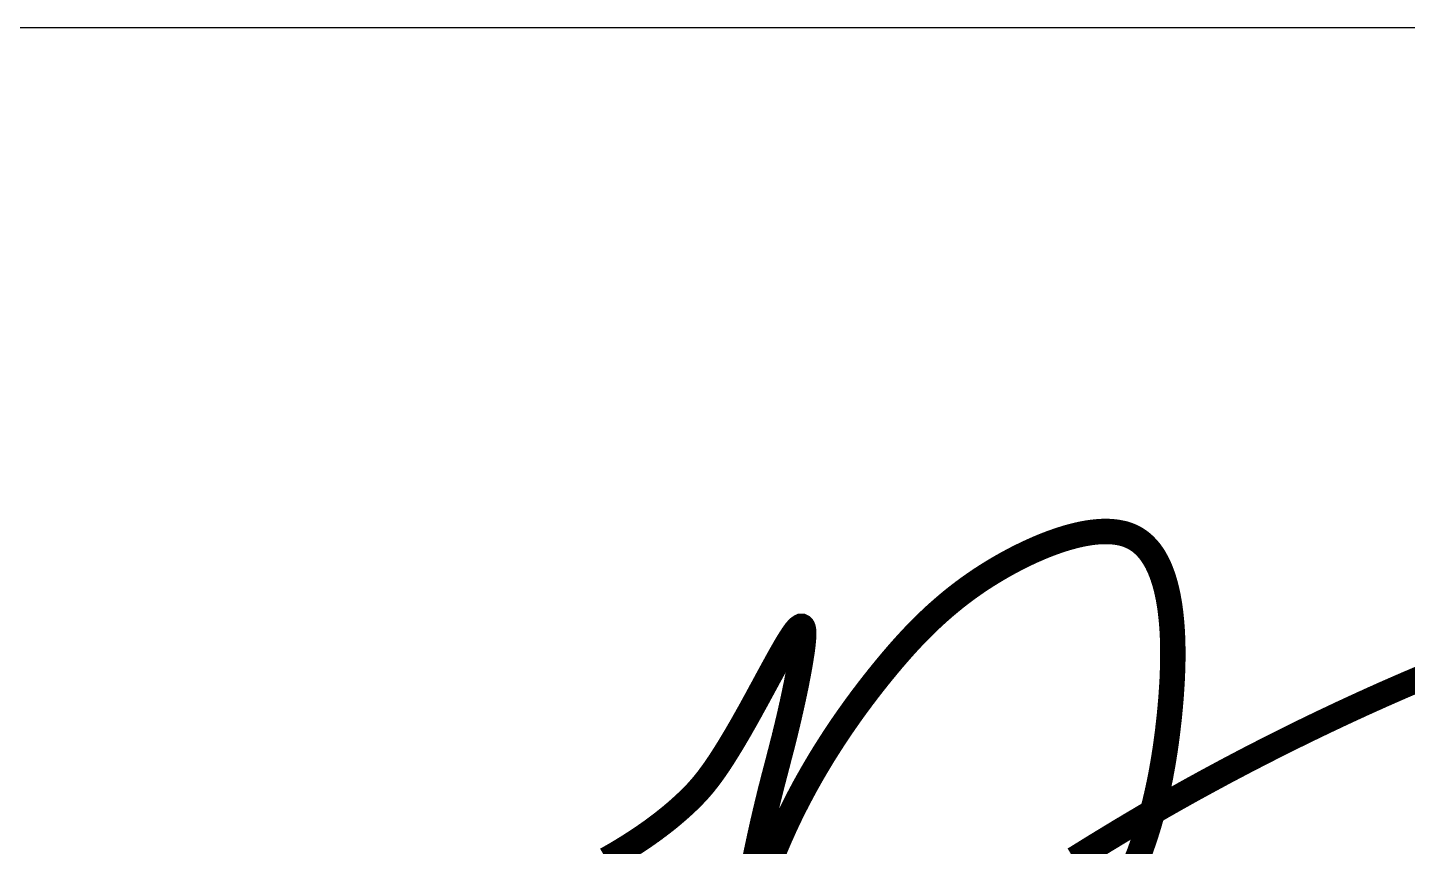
# Model space of a CAD drawing. Header units: inches. Extents: x 138 to 1256, y -84 to 787.
# Drawn here: x 535.87 to 545.42, y -16.21 to -10.55 of the extents above; entities that cross this region are included whole.
import ezdxf

# ---------------------------------------------------------------- set-up
doc = ezdxf.new("R2010")
doc.units = ezdxf.units.IN
doc.header["$MEASUREMENT"] = 0
doc.layers.add('ENTTNTHIETKE1', color=2, linetype='Continuous')
doc.layers.add('T.bao', color=6, linetype='Continuous')
doc.layers.add('LC ISO', color=160, linetype='Continuous', lineweight=13)

# ---------------------------------------------------------------- blocks, each defined once
blk = doc.blocks.new('chu ki Toan')
at = {"layer": 'LC ISO', "const_width": 49}
for points in [[(361.4, 1522.5), (365.6, 1525), (369.9, 1527.4), (374.2, 1529.9), (378.4, 1532.3), (382.6, 1534.8), (386.8, 1537.3), (391, 1539.8), (395.1, 1542.4), (399.3, 1544.9), (403.4, 1547.5), (405.5, 1548.8), (407.5, 1550.1), (409.5, 1551.4), (411.6, 1552.7), (413.6, 1554), (415.6, 1555.3), (417.7, 1556.6), (419.7, 1557.9), (421.7, 1559.3), (423.7, 1560.6), (425.7, 1561.9), (427.7, 1563.3), (429.7, 1564.6), (431.7, 1566), (433.7, 1567.3), (435.7, 1568.7), (437.6, 1570), (439.6, 1571.4), (441.5, 1572.8), (443.5, 1574.2), (445.4, 1575.6), (447.4, 1576.9), (449.3, 1578.3), (451.3, 1579.7), (453.2, 1581.1), (455.1, 1582.5), (457, 1584), (458.9, 1585.4), (460.8, 1586.8), (462.7, 1588.2), (464.6, 1589.7), (466.5, 1591.1), (468.4, 1592.6), (470.2, 1594), (472.1, 1595.5), (474, 1596.9), (475.8, 1598.4), (477.7, 1599.9), (479.5, 1601.4), (481.3, 1602.8), (483.2, 1604.3), (485, 1605.8), (486.8, 1607.3), (488.6, 1608.8), (490.4, 1610.4), (492.2, 1611.9), (494, 1613.4), (495.8, 1614.9), (497.5, 1616.5), (499.3, 1618), (501.1, 1619.6), (502.8, 1621.1), (504.6, 1622.7), (506.3, 1624.3), (508, 1625.8), (509.8, 1627.4), (511.5, 1629), (513.2, 1630.6), (514.9, 1632.2), (516.6, 1633.8), (518.3, 1635.4), (520, 1637), (521.7, 1638.7), (523.3, 1640.3), (525, 1642), (526.7, 1643.7), (528.3, 1645.3), (530, 1647.1), (531.6, 1648.8), (533.3, 1650.5), (535, 1652.3), (536.6, 1654.1), (538.3, 1655.9), (539.1, 1656.8), (539.9, 1657.8), (540.7, 1658.7), (541.6, 1659.6), (542.4, 1660.6), (543.2, 1661.5), (544.1, 1662.5), (544.9, 1663.5), (545.7, 1664.4), (546.5, 1665.4), (547.4, 1666.4), (548.2, 1667.4), (549, 1668.4), (549.9, 1669.4), (550.7, 1670.5), (551.5, 1671.5), (552.4, 1672.6), (553.2, 1673.6), (553.7, 1674.3), (554.9, 1675.8), (555.7, 1676.8), (556.6, 1677.9), (557.4, 1679), (558.3, 1680.2), (559.1, 1681.3), (560, 1682.4), (560.8, 1683.6), (561.7, 1684.7), (562.5, 1685.9), (563.4, 1687), (564.2, 1688.2), (565.1, 1689.4), (566, 1690.6), (566.8, 1691.8), (567.7, 1693), (568.5, 1694.2), (569.4, 1695.4), (570.3, 1696.7), (571.1, 1697.9), (572, 1699.2), (572.9, 1700.4), (573.7, 1701.7), (574.6, 1703), (575.5, 1704.2), (576.3, 1705.5), (577.2, 1706.8), (578.1, 1708.1), (578.9, 1709.4), (579.8, 1710.7), (580.7, 1712), (582.4, 1714.7), (584.2, 1717.4), (585.9, 1720.1), (587.6, 1722.8), (589.4, 1725.6), (591.1, 1728.4), (592.9, 1731.2), (594.6, 1734), (596.4, 1736.8), (598.1, 1739.7), (599.9, 1742.5), (601.6, 1745.4), (603.4, 1748.3), (605.1, 1751.2), (606.9, 1754.2), (608.6, 1757.1), (610.4, 1760.1), (612.1, 1763), (613.9, 1766), (615.6, 1769), (617.3, 1772), (619.1, 1775), (620.8, 1778), (622.5, 1781), (626, 1787.1), (629.4, 1793.2), (632.8, 1799.2), (636.2, 1805.3), (639.6, 1811.4), (641.2, 1814.4), (642.9, 1817.5), (644.6, 1820.5), (646.2, 1823.5), (647.9, 1826.5), (649.5, 1829.5), (651.2, 1832.5), (652.8, 1835.5), (654.4, 1838.5), (656, 1841.5), (657.6, 1844.4), (659.2, 1847.4), (660.8, 1850.3), (662.4, 1853.2), (664, 1856.1), (665.5, 1859), (667.1, 1861.9), (668.6, 1864.7), (670.2, 1867.6), (671.7, 1870.4), (673.2, 1873.2), (674.7, 1875.9), (676.2, 1878.7), (677.7, 1881.4), (678.4, 1882.8), (679.2, 1884.1), (679.9, 1885.5), (680.6, 1886.8), (681.4, 1888.1), (682.1, 1889.5), (682.8, 1890.8), (683.5, 1892.1), (684.2, 1893.4), (685, 1894.7), (685.7, 1896), (686.4, 1897.3), (687.1, 1898.6), (687.8, 1899.8), (688.5, 1901.1), (689.2, 1902.3), (689.8, 1903.6), (690.5, 1904.8), (691.2, 1906.1), (691.9, 1907.3), (692.6, 1908.5), (693.2, 1909.7), (693.9, 1910.9), (694.6, 1912.1), (695.2, 1913.3), (695.9, 1914.5), (696.6, 1915.6), (697.2, 1916.8), (697.9, 1917.9), (698.5, 1919.1), (699.1, 1920.2), (699.8, 1921.3), (700.4, 1922.4), (701, 1923.5), (701.7, 1924.6), (702.3, 1925.7), (702.9, 1926.8), (703.5, 1927.9), (704.1, 1928.9), (704.7, 1930), (705.4, 1931), (706, 1932), (706.5, 1933), (707.1, 1934), (707.7, 1935), (708.3, 1936), (708.9, 1937), (709.5, 1938), (710, 1938.9), (710.6, 1939.8), (711.2, 1940.8), (711.7, 1941.7), (712.3, 1942.6), (712.8, 1943.5), (713.4, 1944.4), (713.9, 1945.2), (714.5, 1946.1), (715, 1946.9), (715.5, 1947.8), (716, 1948.6), (716.6, 1949.4), (717.1, 1950.2), (717.6, 1951), (718.1, 1951.8), (718.6, 1952.5), (719.1, 1953.3), (719.6, 1954), (720.1, 1954.7), (720.5, 1955.5), (721, 1956.1), (721.5, 1956.8), (722, 1957.5), (722.4, 1958.2), (722.9, 1958.8), (723.3, 1959.4), (723.8, 1960), (724.2, 1960.6), (724.7, 1961.2), (725.1, 1961.8), (725.5, 1962.4), (726, 1962.9), (726.4, 1963.4), (726.8, 1963.9), (727.2, 1964.4), (727.6, 1964.9), (728, 1965.4), (728.4, 1965.9), (728.8, 1966.3), (729.2, 1966.7), (729.5, 1967.1), (729.9, 1967.5), (730.3, 1967.9), (730.6, 1968.3), (731, 1968.6), (731.4, 1969), (731.7, 1969.3), (732, 1969.6), (732.4, 1969.9), (732.7, 1970.1), (733, 1970.4), (733.3, 1970.6), (733.7, 1970.8), (734, 1971), (734.3, 1971.2), (734.6, 1971.4), (734.8, 1971.5), (735.1, 1971.7), (735.4, 1971.8), (735.7, 1971.9), (735.9, 1972), (736.2, 1972), (736.5, 1972.1), (736.7, 1972.1), (736.9, 1972.1), (737.2, 1972.1), (737.4, 1972.1), (737.6, 1972), (737.9, 1972), (738.1, 1971.9), (738.3, 1971.8), (738.5, 1971.7), (738.7, 1971.5), (738.8, 1971.4), (739, 1971.2), (739.2, 1971), (739.4, 1970.8), (739.5, 1970.6), (739.7, 1970.3), (739.8, 1970.1), (740, 1969.8), (740.1, 1969.5), (740.2, 1969.1), (740.4, 1968.8), (740.5, 1968.4), (740.6, 1968), (740.7, 1967.7), (740.8, 1967.2), (740.9, 1966.7), (741, 1966.3), (741, 1965.8), (741.1, 1965.3), (741.2, 1964.7), (741.2, 1964.2), (741.3, 1963.6), (741.3, 1963.1), (741.4, 1962.4), (741.4, 1961.8), (741.4, 1961.2), (741.5, 1960.5), (741.5, 1959.9), (741.5, 1959.2), (741.5, 1958.5), (741.5, 1957.7), (741.5, 1957), (741.5, 1956.2), (741.4, 1955.4), (741.4, 1954.6), (741.4, 1953.8), (741.4, 1953), (741.3, 1952.2), (741.3, 1951.3), (741.2, 1950.4), (741.2, 1949.5), (741.1, 1948.6), (741, 1947.7), (741, 1946.8), (740.9, 1945.8), (740.8, 1944.9), (740.7, 1943.9), (740.6, 1942.9), (740.5, 1941.9), (740.4, 1940.9), (740.3, 1939.9), (740.2, 1938.8), (740.1, 1937.8), (740, 1936.7), (739.8, 1935.6), (739.7, 1934.5), (739.6, 1933.4), (739.4, 1932.3), (739.3, 1931.1), (739.1, 1930), (739, 1928.8), (738.8, 1927.7), (738.7, 1926.5), (738.5, 1925.3), (738.3, 1924.1), (738.2, 1922.9), (738, 1921.7), (737.8, 1920.4), (737.6, 1919.2), (737.4, 1917.9), (737.2, 1916.7), (737, 1915.4), (736.8, 1914.1), (736.6, 1912.8), (736.4, 1911.6), (736.2, 1910.2), (736, 1908.9), (735.8, 1907.6), (735.6, 1906.3), (735.3, 1904.9), (735.1, 1903.6), (734.9, 1902.2), (734.7, 1900.9), (734.4, 1899.5), (734.2, 1898.1), (733.9, 1896.7), (733.7, 1895.4), (733.4, 1894), (733.2, 1892.6), (732.9, 1891.2), (732.4, 1888.3), (731.9, 1885.5), (731.4, 1882.6), (730.8, 1879.7), (730.3, 1876.8), (729.7, 1873.9), (729.1, 1870.9), (728.5, 1868), (728, 1865), (727.4, 1862), (726.8, 1859), (726.2, 1856), (725.5, 1853), (724.9, 1850), (723.7, 1844), (722.4, 1838), (721.1, 1832), (720.5, 1829.1), (719.8, 1826.1), (719.2, 1823.1), (718.5, 1820.2), (717.8, 1817.2), (717.2, 1814.3), (716.5, 1811.4), (715.9, 1808.5), (715.2, 1805.6), (714.6, 1802.8), (714.2, 1801.1), (713.3, 1797.1), (712.6, 1794.3), (712, 1791.6), (711.3, 1788.8), (710.7, 1786.1), (710, 1783.4), (709.4, 1780.7), (708.8, 1778.1), (708.1, 1775.4), (707.5, 1772.8), (706.8, 1770.2), (706.2, 1767.6), (705.6, 1765), (705, 1762.5), (704.3, 1760), (703.7, 1757.4), (703.1, 1755), (702.5, 1752.5), (701.8, 1750), (701.2, 1747.6), (700.6, 1745.1), (700, 1742.7), (699.4, 1740.3), (698.8, 1737.9), (698.1, 1735.5), (697.5, 1733.2), (696.9, 1730.8), (696.3, 1728.5), (695.7, 1726.2), (695.1, 1723.9), (694.5, 1721.6), (693.9, 1719.3), (693.3, 1717), (692.7, 1714.7), (692.2, 1712.5), (691.6, 1710.2), (691, 1708), (690.4, 1705.7), (689.8, 1703.5), (689.2, 1701.3), (688.7, 1699.1), (688.1, 1696.9), (687.5, 1694.7), (686.9, 1692.5), (686.4, 1690.3), (685.2, 1686), (684.1, 1681.7), (683, 1677.4), (681.9, 1673.1), (680.8, 1668.8), (680.2, 1666.4), (678.6, 1660.3), (677.5, 1656.1), (676.5, 1651.8), (675.4, 1647.6), (674.4, 1643.4), (673.3, 1639.1), (672.3, 1634.9), (671.3, 1630.7), (670.3, 1626.5), (669.3, 1622.3), (668.3, 1618.1), (667.3, 1613.9), (666.3, 1609.7), (665.3, 1605.5), (664.4, 1601.3), (663.4, 1597.1), (662.4, 1592.9), (661.5, 1588.7), (660.5, 1584.5), (658.7, 1576.1), (656.8, 1567.8), (655, 1559.4), (653.2, 1551), (651.4, 1542.6), (649.7, 1534.2), (648, 1525.7), (647.1, 1521.5)], [(677.4, 1521.7), (679.2, 1526.3), (681.1, 1531), (683, 1535.6), (684.9, 1540.2), (686.8, 1544.9), (688.7, 1549.5), (690.7, 1554.1), (692.7, 1558.7), (694.6, 1563.3), (696.7, 1567.9), (698.7, 1572.4), (700.7, 1577), (702.8, 1581.5), (704.6, 1585.6), (707, 1590.6), (709.1, 1595.2), (711.2, 1599.7), (713.4, 1604.2), (715.5, 1608.7), (717.7, 1613.2), (719.9, 1617.6), (722.2, 1622.1), (724.4, 1626.6), (726.7, 1631), (728.9, 1635.5), (731.2, 1639.9), (733.5, 1644.3), (735.9, 1648.7), (738.2, 1653.1), (740.6, 1657.5), (742.9, 1661.9), (745.3, 1666.2), (747.7, 1670.6), (750.2, 1675), (752.6, 1679.3), (755.1, 1683.6), (757.5, 1687.9), (760, 1692.2), (762.5, 1696.5), (765, 1700.8), (767.6, 1705.1), (770.1, 1709.3), (772.7, 1713.6), (775.2, 1717.8), (777.8, 1722.1), (780.4, 1726.3), (783, 1730.5), (785.7, 1734.7), (788.3, 1738.9), (791, 1743), (793.6, 1747.2), (796.3, 1751.3), (799, 1755.5), (801.7, 1759.6), (804.4, 1763.7), (807.2, 1767.8), (809.9, 1771.9), (812.7, 1776), (815.4, 1780.1), (818.2, 1784.1), (821, 1788.2), (823.8, 1792.2), (826.6, 1796.2), (829.4, 1800.2), (832.3, 1804.2), (835.1, 1808.2), (838, 1812.2), (840.8, 1816.1), (843.7, 1820.1), (846.6, 1824), (849.5, 1827.9), (852.4, 1831.8), (855.3, 1835.7), (858.3, 1839.6), (861.2, 1843.5), (864.1, 1847.3), (867.1, 1851.2), (870.1, 1855), (873, 1858.8), (876, 1862.7), (879, 1866.4), (882, 1870.2), (885, 1874), (888, 1877.7), (891.1, 1881.5), (894.1, 1885.2), (898, 1890), (900.2, 1892.6), (903.2, 1896.3), (906.3, 1900), (909.4, 1903.6), (912.4, 1907.3), (915.5, 1910.9), (918.6, 1914.5), (921.7, 1918.1), (924.9, 1921.7), (928, 1925.3), (931.2, 1928.9), (934.3, 1932.4), (937.5, 1935.9), (940.7, 1939.5), (944, 1943), (947.2, 1946.5), (950.4, 1949.9), (953.7, 1953.4), (957, 1956.8), (960.3, 1960.3), (962, 1962), (963.7, 1963.7), (965.3, 1965.4), (967, 1967.1), (968.7, 1968.8), (970.4, 1970.5), (972.1, 1972.1), (973.8, 1973.8), (975.5, 1975.5), (977.2, 1977.2), (978.9, 1978.8), (980.7, 1980.5), (982.4, 1982.2), (984.1, 1983.8), (985.9, 1985.5), (987.6, 1987.1), (989.4, 1988.8), (991.2, 1990.4), (992.9, 1992.1), (994.7, 1993.7), (996.5, 1995.3), (998.3, 1997), (1000.1, 1998.6), (1001.9, 2000.2), (1003.7, 2001.8), (1005.6, 2003.4), (1007.4, 2005), (1009.2, 2006.6), (1011.1, 2008.2), (1012.9, 2009.8), (1014.8, 2011.4), (1016.7, 2013), (1018.5, 2014.6), (1020.4, 2016.2), (1022.3, 2017.7), (1024.2, 2019.3), (1026.1, 2020.9), (1028, 2022.4), (1030, 2024), (1031.9, 2025.6), (1033.8, 2027.1), (1035.8, 2028.7), (1037.8, 2030.2), (1039.7, 2031.7), (1041.7, 2033.3), (1043.7, 2034.8), (1045.7, 2036.3), (1047.7, 2037.8), (1049.7, 2039.4), (1051.8, 2040.9), (1053.8, 2042.4), (1055.8, 2043.9), (1057.9, 2045.4), (1060, 2046.9), (1062, 2048.4), (1064.1, 2049.8), (1066.2, 2051.3), (1068.3, 2052.8), (1070.4, 2054.3), (1072.6, 2055.7), (1074.7, 2057.2), (1076.8, 2058.7), (1079, 2060.1), (1081.2, 2061.6), (1083.3, 2063), (1085.5, 2064.5), (1087.7, 2065.9), (1089.9, 2067.3), (1092.2, 2068.8), (1094.4, 2070.2), (1096.6, 2071.6), (1098.9, 2073), (1101.2, 2074.4), (1103.4, 2075.8), (1105.7, 2077.2), (1108, 2078.6), (1110.3, 2080), (1112.7, 2081.4), (1115, 2082.8), (1117.4, 2084.2), (1119.7, 2085.5), (1121.8, 2086.8), (1124.5, 2088.3), (1126.9, 2089.6), (1129.3, 2091), (1131.7, 2092.3), (1134.1, 2093.7), (1136.6, 2095), (1139, 2096.3), (1141.5, 2097.7), (1144, 2099), (1146.5, 2100.3), (1148.9, 2101.6), (1151.4, 2102.9), (1153.9, 2104.2), (1156.5, 2105.5), (1159, 2106.7), (1161.5, 2108), (1164, 2109.2), (1166.6, 2110.5), (1169.1, 2111.7), (1171.7, 2112.9), (1174.2, 2114.1), (1176.8, 2115.3), (1179.4, 2116.5), (1181.9, 2117.7), (1184.5, 2118.8), (1187.1, 2120), (1189.7, 2121.1), (1192.3, 2122.2), (1194.9, 2123.4), (1197.5, 2124.5), (1200.1, 2125.5), (1202.6, 2126.6), (1205.2, 2127.7), (1207.8, 2128.7), (1210.4, 2129.7), (1213, 2130.7), (1215.6, 2131.7), (1218.2, 2132.7), (1220.8, 2133.7), (1223.4, 2134.6), (1226, 2135.5), (1228.6, 2136.4), (1231.2, 2137.3), (1233.8, 2138.2), (1236.4, 2139.1), (1238.9, 2139.9), (1241.5, 2140.7), (1244.1, 2141.5), (1246.7, 2142.3), (1249.2, 2143.1), (1251.8, 2143.8), (1254.3, 2144.5), (1256.9, 2145.2), (1259.4, 2145.9), (1262, 2146.6), (1264.5, 2147.2), (1267, 2147.8), (1269.5, 2148.4), (1272.1, 2149), (1274.6, 2149.6), (1277, 2150.1), (1279.5, 2150.6), (1282, 2151.1), (1284.5, 2151.5), (1285.7, 2151.7), (1286.9, 2151.9), (1288.1, 2152.2), (1289.4, 2152.4), (1290.6, 2152.5), (1291.8, 2152.7), (1293, 2152.9), (1294.2, 2153.1), (1295.4, 2153.3), (1296.6, 2153.4), (1297.8, 2153.6), (1299, 2153.7), (1300.2, 2153.9), (1301.4, 2154), (1302.6, 2154.1), (1303.8, 2154.3), (1305, 2154.4), (1306.2, 2154.5), (1307.3, 2154.6), (1308.5, 2154.7), (1309.7, 2154.8), (1310.9, 2154.9), (1312, 2154.9), (1313.2, 2155), (1314.3, 2155.1), (1315.5, 2155.1), (1316.6, 2155.2), (1317.8, 2155.2), (1318.9, 2155.2), (1320.1, 2155.3), (1321.2, 2155.3), (1322.3, 2155.3), (1323.5, 2155.3), (1324.6, 2155.3), (1325.7, 2155.3), (1326.8, 2155.3), (1327.9, 2155.2), (1329.1, 2155.2), (1330.2, 2155.2), (1331.3, 2155.1), (1332.4, 2155.1), (1333.4, 2155), (1334.5, 2154.9), (1335.6, 2154.9), (1336.7, 2154.8), (1337.8, 2154.7), (1338.8, 2154.6), (1339.9, 2154.5), (1341, 2154.4), (1342, 2154.2), (1343.1, 2154.1), (1344.1, 2154), (1345.2, 2153.8), (1346.2, 2153.7), (1347.2, 2153.5), (1348.3, 2153.3), (1349.3, 2153.1), (1350.3, 2152.9), (1351.3, 2152.7), (1352.3, 2152.5), (1353.3, 2152.3), (1354.3, 2152.1), (1355.3, 2151.9), (1356.3, 2151.6), (1357.3, 2151.4), (1358.3, 2151.1), (1359.3, 2150.9), (1360.2, 2150.6), (1361.2, 2150.3), (1362.1, 2150), (1363.1, 2149.7), (1364, 2149.4), (1365, 2149.1), (1365.9, 2148.8), (1366.8, 2148.4), (1367.8, 2148.1), (1368.7, 2147.7), (1369.6, 2147.4), (1370.5, 2147), (1371.4, 2146.6), (1372.3, 2146.2), (1373.1, 2145.8), (1374.1, 2145.4), (1374.9, 2145), (1375.8, 2144.6), (1376.7, 2144.1), (1377.5, 2143.7), (1378.4, 2143.2), (1379.2, 2142.8), (1380.1, 2142.3), (1380.9, 2141.8), (1381.7, 2141.3), (1382.6, 2140.8), (1383.4, 2140.3), (1384.2, 2139.8), (1385, 2139.3), (1385.8, 2138.7), (1386.6, 2138.2), (1387.4, 2137.7), (1388.2, 2137.1), (1389, 2136.5), (1389.7, 2136), (1390.5, 2135.4), (1391.3, 2134.8), (1392, 2134.2), (1392.8, 2133.6), (1393.5, 2133), (1394.3, 2132.3), (1395, 2131.7), (1395.7, 2131.1), (1396.4, 2130.4), (1397.2, 2129.7), (1397.9, 2129.1), (1398.6, 2128.4), (1399.3, 2127.7), (1400, 2127), (1400.7, 2126.3), (1401.3, 2125.6), (1402, 2124.9), (1402.7, 2124.2), (1403.4, 2123.5), (1404, 2122.7), (1404.7, 2122), (1405.3, 2121.2), (1406, 2120.5), (1406.6, 2119.7), (1407.3, 2118.9), (1407.9, 2118.2), (1408.5, 2117.4), (1409.2, 2116.6), (1409.8, 2115.8), (1410.4, 2115), (1411, 2114.1), (1411.6, 2113.3), (1412.2, 2112.5), (1412.8, 2111.6), (1413.4, 2110.8), (1413.9, 2109.9), (1414.5, 2109.1), (1415.1, 2108.2), (1415.7, 2107.3), (1416.2, 2106.4), (1416.8, 2105.6), (1417.3, 2104.7), (1417.9, 2103.8), (1418.4, 2102.8), (1418.9, 2101.9), (1419.5, 2101), (1420, 2100.1), (1420.5, 2099.1), (1421, 2098.2), (1421.6, 2097.2), (1422.1, 2096.3), (1422.6, 2095.3), (1423.1, 2094.4), (1423.6, 2093.4), (1424, 2092.4), (1424.5, 2091.4), (1425, 2090.4), (1425.5, 2089.4), (1425.9, 2088.4), (1426.4, 2087.4), (1426.9, 2086.4), (1427.3, 2085.4), (1427.8, 2084.3), (1428.2, 2083.3), (1428.7, 2082.2), (1429.1, 2081.2), (1429.5, 2080.1), (1430, 2079.1), (1430.4, 2078), (1430.8, 2076.9), (1431.2, 2075.9), (1431.6, 2074.8), (1432, 2073.7), (1432.4, 2072.6), (1432.8, 2071.5), (1433.2, 2070.4), (1433.6, 2069.3), (1434, 2068.2), (1434.4, 2067), (1434.7, 2065.9), (1435.1, 2064.8), (1435.5, 2063.6), (1435.8, 2062.5), (1436.2, 2061.3), (1436.6, 2060.2), (1436.9, 2059), (1437.3, 2057.9), (1437.6, 2056.7), (1437.9, 2055.5), (1438.3, 2054.3), (1438.9, 2052), (1439.5, 2049.6), (1440.2, 2047.2), (1440.8, 2044.7), (1441.4, 2042.3), (1441.9, 2039.8), (1442.5, 2037.3), (1443, 2034.8), (1443.5, 2032.3), (1444.1, 2029.8), (1444.6, 2027.2), (1445, 2024.6), (1445.5, 2022), (1445.9, 2019.4), (1446.4, 2016.8), (1446.8, 2014.2), (1447.2, 2011.5), (1447.6, 2008.9), (1448, 2006.2), (1448.3, 2003.5), (1448.7, 2000.8), (1449, 1998), (1449.3, 1995.3), (1449.6, 1992.6), (1449.9, 1989.8), (1450.2, 1987), (1450.5, 1984.2), (1450.7, 1981.5), (1451, 1978.6), (1451.2, 1975.8), (1451.4, 1973), (1451.6, 1970.2), (1451.8, 1967.3), (1452, 1964.5), (1452.1, 1961.6), (1452.3, 1958.7), (1452.4, 1955.8), (1452.6, 1952.9), (1452.7, 1950), (1452.8, 1947.1), (1452.9, 1944.2), (1453, 1941.3), (1453, 1938.3), (1453.1, 1935.4), (1453.2, 1932.4), (1453.2, 1929.5), (1453.2, 1926.5), (1453.3, 1923.6), (1453.3, 1920.6), (1453.3, 1917.6), (1453.2, 1914.6), (1453.2, 1911.7), (1453.2, 1908.7), (1453.2, 1905.7), (1453.1, 1902.7), (1453, 1899.7), (1453, 1896.7), (1452.9, 1893.7), (1452.8, 1890.7), (1452.7, 1887.7), (1452.6, 1884.7), (1452.5, 1881.7), (1452.4, 1878.7), (1452.3, 1875.6), (1452.1, 1872.6), (1452, 1869.6), (1451.8, 1866.6), (1451.7, 1863.6), (1451.5, 1860.6), (1451.3, 1857.6), (1451.1, 1854.6), (1450.9, 1851.6), (1450.7, 1848.6), (1450.5, 1845.6), (1450.3, 1842.6), (1450.1, 1839.6), (1449.9, 1836.6), (1449.6, 1833.6), (1449.4, 1830.6), (1449.1, 1827.7), (1448.9, 1824.7), (1448.6, 1821.7), (1448.4, 1818.8), (1448.1, 1815.8), (1447.8, 1812.8), (1447.5, 1809.9), (1447.3, 1807), (1447, 1804), (1446.7, 1801.1), (1446.4, 1798.2), (1446.1, 1795.3), (1445.8, 1792.4), (1445.4, 1789.2), (1445.1, 1786.6), (1444.8, 1783.7), (1444.5, 1780.9), (1444.1, 1778), (1443.8, 1775.1), (1443.5, 1772.3), (1443.1, 1769.5), (1442.8, 1766.6), (1442.4, 1763.8), (1442, 1761), (1441.7, 1758.2), (1441.3, 1755.4), (1440.9, 1752.6), (1440.6, 1749.9), (1440.2, 1747.1), (1439.8, 1744.3), (1439.4, 1741.6), (1439, 1738.8), (1438.6, 1736.1), (1438.2, 1733.4), (1437.8, 1730.7), (1437.4, 1727.9), (1436.9, 1725.2), (1436.5, 1722.5), (1436.1, 1719.9), (1435.7, 1717.2), (1435.2, 1714.5), (1434.8, 1711.8), (1434.3, 1709.2), (1433.9, 1706.5), (1433.4, 1703.9), (1432.9, 1701.2), (1432.5, 1698.6), (1432, 1696), (1431.5, 1693.4), (1431, 1690.8), (1430.6, 1688.2), (1430.1, 1685.6), (1429.6, 1683), (1429.1, 1680.4), (1428.6, 1677.8), (1428, 1675.3), (1427.5, 1672.7), (1427, 1670.2), (1426.5, 1667.6), (1425.9, 1665.1), (1425.4, 1662.6), (1424.9, 1660), (1424.3, 1657.5), (1423.8, 1655), (1423.2, 1652.5), (1422.6, 1650), (1422.1, 1647.5), (1421.5, 1645), (1420.9, 1642.5), (1420.3, 1640.1), (1419.8, 1637.6), (1419.2, 1635.2), (1418.6, 1632.7), (1418, 1630.3), (1417.4, 1627.8), (1416.7, 1625.4), (1416.1, 1623), (1415.5, 1620.5), (1414.9, 1618.1), (1414.2, 1615.7), (1413.6, 1613.3), (1412.9, 1610.9), (1412.3, 1608.5), (1411.6, 1606.1), (1411, 1603.8), (1410.3, 1601.4), (1409.6, 1599), (1409, 1596.7), (1408.3, 1594.3), (1407.6, 1592), (1406.9, 1589.6), (1406.2, 1587.3), (1405.5, 1584.9), (1404.8, 1582.6), (1404.1, 1580.3), (1403.3, 1578), (1402.6, 1575.7), (1401.9, 1573.3), (1401.1, 1571), (1400.4, 1568.7), (1399.6, 1566.5), (1398.9, 1564.2), (1398.1, 1561.9), (1397.4, 1559.6), (1396.6, 1557.3), (1395.8, 1555.1), (1395, 1552.8), (1394.2, 1550.6), (1393.4, 1548.3), (1392.6, 1546.1), (1391.8, 1543.8), (1391, 1541.6), (1390.2, 1539.4), (1389.4, 1537.1), (1388.6, 1534.9), (1387.7, 1532.7), (1386.9, 1530.5), (1386, 1528.3), (1385.2, 1526.1), (1384.3, 1523.9), (1383.5, 1521.7)], [(1263.1, 1523.1), (1271.4, 1528.2), (1279.7, 1533.4), (1288, 1538.5), (1296.3, 1543.7), (1304.6, 1548.8), (1313, 1553.9), (1321.3, 1559), (1329.7, 1564.1), (1338.1, 1569.2), (1346.5, 1574.3), (1354.9, 1579.4), (1363.4, 1584.4), (1371.8, 1589.5), (1380.3, 1594.5), (1388.8, 1599.5), (1397.3, 1604.6), (1401.6, 1607.1), (1405.9, 1609.6), (1410.2, 1612), (1414.5, 1614.5), (1418.8, 1617), (1423.1, 1619.5), (1427.4, 1622), (1432.6, 1625), (1436, 1627), (1440.4, 1629.4), (1444.7, 1631.9), (1449, 1634.4), (1453.4, 1636.8), (1457.7, 1639.3), (1462.1, 1641.8), (1466.5, 1644.2), (1470.9, 1646.7), (1475.2, 1649.1), (1484, 1654), (1492.8, 1658.9), (1501.6, 1663.7), (1510.5, 1668.6), (1519.3, 1673.4), (1528.2, 1678.2), (1537.1, 1683), (1546, 1687.8), (1554.9, 1692.6), (1563.8, 1697.3), (1572.7, 1702), (1581.7, 1706.7), (1590.6, 1711.4), (1599.6, 1716.1), (1608.6, 1720.7), (1617.5, 1725.3), (1626.5, 1729.9), (1635.5, 1734.5), (1644.5, 1739.1), (1653.5, 1743.6), (1662.5, 1748.1), (1671.4, 1752.6), (1680.4, 1757.1), (1689.4, 1761.5), (1693.9, 1763.7), (1698.4, 1765.9), (1702.9, 1768.1), (1707.3, 1770.3), (1711.8, 1772.5), (1716.3, 1774.7), (1720.8, 1776.8), (1725.2, 1779), (1729.7, 1781.1), (1734.2, 1783.3), (1738.7, 1785.4), (1743.1, 1787.6), (1747.6, 1789.7), (1752, 1791.8), (1756.5, 1793.9), (1761, 1796), (1765.4, 1798.1), (1769.8, 1800.2), (1774.3, 1802.3), (1778.7, 1804.4), (1783.2, 1806.5), (1787.6, 1808.5), (1792, 1810.6), (1796.4, 1812.6), (1800.9, 1814.7), (1805.3, 1816.7), (1809.7, 1818.7), (1814.1, 1820.7), (1818.5, 1822.8), (1822.9, 1824.8), (1827.3, 1826.7), (1831.6, 1828.7), (1836, 1830.7), (1840.4, 1832.7), (1844.8, 1834.6), (1849.1, 1836.6), (1853.5, 1838.5), (1857.8, 1840.5), (1862.2, 1842.4), (1866.5, 1844.3), (1870.8, 1846.2), (1875.1, 1848.1), (1879.4, 1850), (1883.8, 1851.9), (1888.1, 1853.8), (1892.3, 1855.6), (1896.6, 1857.5), (1900.9, 1859.3), (1905.2, 1861.2), (1909.4, 1863), (1913.7, 1864.8), (1917.9, 1866.6), (1922.2, 1868.4), (1926.4, 1870.2), (1930.6, 1872)]]:
    blk.add_lwpolyline(points, dxfattribs=at)
blk = doc.blocks.new('khung vpn')
at = {"layer": 'T.bao'}
blk.add_line((52549.4429, -4222.9869), (52555.8322, -4222.9869), dxfattribs=at)
at = {"layer": 'LC ISO', "xscale": 0.000601425, "yscale": 0.000601425, "zscale": 0.000601425}
blk.add_blockref('chu ki Toan', (52551.6761, -4224.8675), dxfattribs=at)

msp = doc.modelspace()

# ---------------------------------------------------------------- block references
at = {"layer": 'ENTTNTHIETKE1', "color": 6, "xscale": 5.965326529308613, "yscale": 5.965326529308613, "zscale": 5.965326529308613}
msp.add_blockref('khung vpn', (-312949.3265, 25180.9486), dxfattribs=at)

doc.saveas('drawing.dxf')
